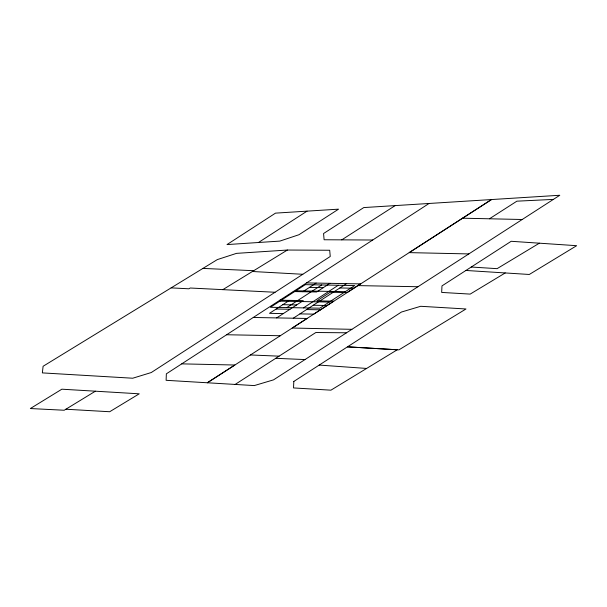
<?xml version="1.0" encoding="UTF-8"?>
<svg xmlns="http://www.w3.org/2000/svg" width="607" height="607" viewBox="0 0 607 607"><rect width="100%" height="100%" fill="white"/><g stroke="black" fill="none" stroke-linecap="round" stroke-linejoin="round"><path stroke-width="0.91" d="M429.066 203.474L166.356 373.829L166.113 380.308L254.287 385.582L273.514 379.868L559.798 195.264L363.768 207.571L323.561 233.528L324.108 239.757L372.69 240.023M289.463 300.374L269.485 313.333L283.317 313.584M302.802 291.717L316.126 283.082M286.815 307.582L321.702 284.956M276.663 317.909L303.303 300.624L279.91 300.199M329.958 283.332L316.634 291.975L293.249 291.55M303.417 307.886L338.304 285.26M293.257 318.212L346.559 283.628M360.376 283.894L347.06 292.536L330.2 292.233L316.877 300.875L333.736 301.178L313.758 314.138L299.919 313.887M258.468 242.504L279.819 241.108L298.955 234.727L338.554 209.157L275.51 213.133L226.988 244.583L258.468 242.504L307.051 211.145M465.926 270.464L511.185 241.29L576.65 245.691L529.304 274.47L465.926 270.464L441.979 285.897L441.668 292.422L470.175 294.099L505.229 272.945M235.137 384.436L315.837 332.515L346.514 332.788M341.756 239.864L395.18 205.591M489.454 218.786L516.891 201.175L553.387 199.4M171.121 287.877L43.105 366.271L42.353 372.895L132.713 378.222L151.264 372.539L330.246 256.48L329.7 250.251L287.392 250.038L236.51 253.362L217.336 259.591L171.121 287.877L188.906 288.795L190.196 288.014L275.077 292.255M222.837 289.645L287.392 250.038M95.375 391.196L64.205 410.241L30.35 408.541L61.868 389.193L139.238 393.814L109.685 411.736L65.852 409.232M539.35 243.195L497.095 268.658L471.26 267.027M306.573 282.908L360.687 283.886L292.24 328.03L351.901 329.328M417.95 286.732L358.016 285.609L491.511 199.544L409.209 252.626L468.839 253.923M309.464 287.399L323.303 287.65M339.882 287.968L353.714 288.219M295.844 290.791L345.262 291.686M279.857 301.155L329.275 302.058M282.801 304.691L296.641 304.942M313.242 305.245L327.074 305.496M276.147 309.016L289.979 309.267M306.581 309.57L320.413 309.82M253.271 317.476L307.081 318.463L207.313 382.782L234.856 365.019L181.736 363.866M226.631 334.753L280.275 335.739M462.58 218.201L522.217 219.499M250.471 354.958L279.083 356.165M275.76 358.305L304.987 359.572M202.935 268.408L253.703 270.699M252.421 271.496L302.802 274.281M319.206 365.073L366.613 368.441M293.811 381.454L293.53 387.934L330.921 390.172L397.274 349.776L347.485 346.84L398.913 349.867L465.994 308.978L420.681 306.292L401.47 312.028L293.811 381.454M305.291 284.66L270.411 307.286L319.828 308.181L354.708 285.556L305.291 284.66"/></g></svg>
